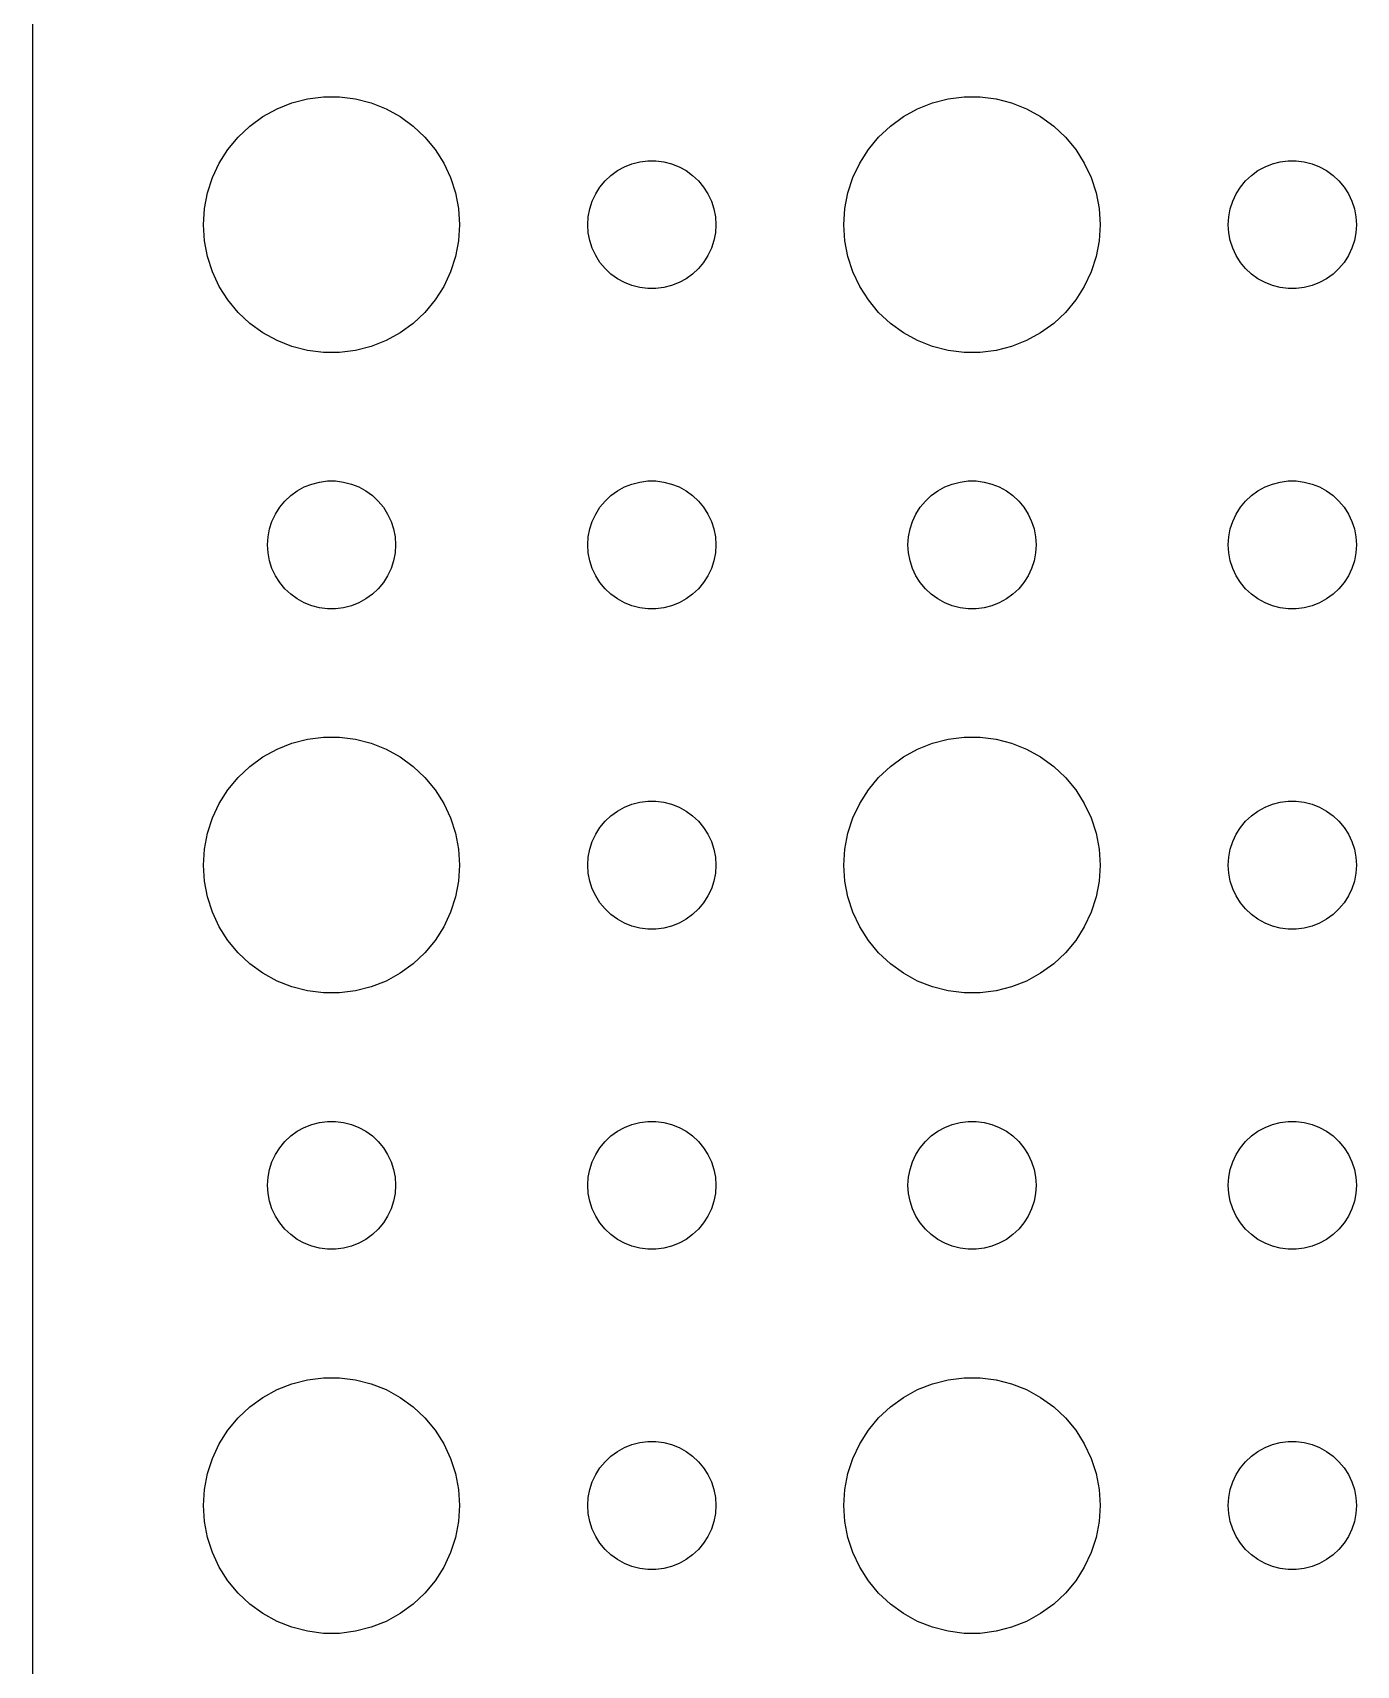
# Model space of a CAD drawing. Header units: metres. Extents: x -150 to 150, y -149 to 149.
# Drawn here: x -149.5 to -118.5, y -41.24 to -3 of the extents above; entities that cross this region are included whole.
import ezdxf

# ---------------------------------------------------------------- set-up
doc = ezdxf.new("R2010")
doc.units = ezdxf.units.M

msp = doc.modelspace()

# ---------------------------------------------------------------- linework, layer by layer
for p, q in [((-149.5, 144.5), (-149.5, -144.5)), ((-143.427, -4.64682), (-143.062, -4.55313)), ((-143.062, -4.55313), (-142.688, -4.50591)), ((-142.688, -4.50591), (-142.312, -4.50591)), ((-142.312, -4.50591), (-141.938, -4.55313)), ((-141.938, -4.55313), (-141.573, -4.64682)), ((-128.427, -4.64682), (-128.062, -4.55313)), ((-128.062, -4.55313), (-127.688, -4.50591)), ((-127.688, -4.50591), (-127.312, -4.50591)), ((-127.312, -4.50591), (-126.938, -4.55313)), ((-126.938, -4.55313), (-126.573, -4.64682)), ((-144.412, -5.18845), (-144.107, -4.96701)), ((-144.107, -4.96701), (-143.777, -4.78551)), ((-143.777, -4.78551), (-143.427, -4.64682)), ((-141.573, -4.64682), (-141.223, -4.78551)), ((-141.223, -4.78551), (-140.893, -4.96701)), ((-140.893, -4.96701), (-140.588, -5.18845)), ((-129.412, -5.18845), (-129.107, -4.96701)), ((-129.107, -4.96701), (-128.777, -4.78551)), ((-128.777, -4.78551), (-128.427, -4.64682)), ((-126.573, -4.64682), (-126.223, -4.78551)), ((-126.223, -4.78551), (-125.893, -4.96701)), ((-125.893, -4.96701), (-125.588, -5.18845)), ((-144.687, -5.44635), (-144.412, -5.18845)), ((-140.588, -5.18845), (-140.313, -5.44635)), ((-129.687, -5.44635), (-129.412, -5.18845)), ((-125.588, -5.18845), (-125.313, -5.44635)), ((-144.927, -5.73663), (-144.687, -5.44635)), ((-140.313, -5.44635), (-140.073, -5.73663)), ((-129.927, -5.73663), (-129.687, -5.44635)), ((-125.313, -5.44635), (-125.073, -5.73663)), ((-145.289, -6.39561), (-145.129, -6.05473)), ((-145.129, -6.05473), (-144.927, -5.73663)), ((-140.073, -5.73663), (-139.871, -6.05473)), ((-139.871, -6.05473), (-139.711, -6.39561)), ((-135.639, -6.14275), (-135.464, -6.07341)), ((-135.464, -6.07341), (-135.281, -6.02657)), ((-135.281, -6.02657), (-135.094, -6.00294)), ((-135.094, -6.00294), (-134.906, -6.00294)), ((-134.906, -6.00294), (-134.719, -6.02657)), ((-134.719, -6.02657), (-134.536, -6.07341)), ((-134.536, -6.07341), (-134.361, -6.14275)), ((-130.289, -6.39561), (-130.129, -6.05473)), ((-130.129, -6.05473), (-129.927, -5.73663)), ((-125.073, -5.73663), (-124.871, -6.05473)), ((-124.871, -6.05473), (-124.711, -6.39561)), ((-120.639, -6.14275), (-120.464, -6.07341)), ((-120.464, -6.07341), (-120.281, -6.02657)), ((-120.281, -6.02657), (-120.094, -6.00294)), ((-120.094, -6.00294), (-119.906, -6.00294)), ((-119.906, -6.00294), (-119.719, -6.02657)), ((-119.719, -6.02657), (-119.536, -6.07341)), ((-119.536, -6.07341), (-119.361, -6.14275)), ((-145.406, -6.75392), (-145.289, -6.39561)), ((-139.711, -6.39561), (-139.594, -6.75392)), ((-136.214, -6.61832), (-136.093, -6.47318)), ((-136.093, -6.47318), (-135.956, -6.34422)), ((-135.956, -6.34422), (-135.804, -6.23351)), ((-135.804, -6.23351), (-135.639, -6.14275)), ((-134.361, -6.14275), (-134.196, -6.23351)), ((-134.196, -6.23351), (-134.044, -6.34422)), ((-134.044, -6.34422), (-133.907, -6.47318)), ((-133.907, -6.47318), (-133.786, -6.61832)), ((-130.406, -6.75392), (-130.289, -6.39561)), ((-124.711, -6.39561), (-124.594, -6.75392)), ((-121.214, -6.61832), (-121.093, -6.47318)), ((-121.093, -6.47318), (-120.956, -6.34422)), ((-120.956, -6.34422), (-120.804, -6.23351)), ((-120.804, -6.23351), (-120.639, -6.14275)), ((-119.361, -6.14275), (-119.196, -6.23351)), ((-119.196, -6.23351), (-119.044, -6.34422)), ((-119.044, -6.34422), (-118.907, -6.47318)), ((-118.907, -6.47318), (-118.786, -6.61832)), ((-145.476, -7.12399), (-145.406, -6.75392)), ((-139.594, -6.75392), (-139.524, -7.12399)), ((-136.395, -6.9478), (-136.314, -6.77736)), ((-136.314, -6.77736), (-136.214, -6.61832)), ((-133.786, -6.61832), (-133.686, -6.77736)), ((-133.686, -6.77736), (-133.605, -6.9478)), ((-130.476, -7.12399), (-130.406, -6.75392)), ((-124.594, -6.75392), (-124.524, -7.12399)), ((-121.395, -6.9478), (-121.314, -6.77736)), ((-121.314, -6.77736), (-121.214, -6.61832)), ((-118.786, -6.61832), (-118.686, -6.77736)), ((-118.686, -6.77736), (-118.605, -6.9478)), ((-145.5, -7.5), (-145.476, -7.12399)), ((-139.524, -7.12399), (-139.5, -7.5)), ((-136.488, -7.312), (-136.453, -7.12695)), ((-136.453, -7.12695), (-136.395, -6.9478)), ((-133.605, -6.9478), (-133.547, -7.12695)), ((-133.547, -7.12695), (-133.512, -7.312)), ((-130.5, -7.5), (-130.476, -7.12399)), ((-124.524, -7.12399), (-124.5, -7.5)), ((-121.488, -7.312), (-121.453, -7.12695)), ((-121.453, -7.12695), (-121.395, -6.9478)), ((-118.605, -6.9478), (-118.547, -7.12695)), ((-118.547, -7.12695), (-118.512, -7.312)), ((-145.476, -7.87599), (-145.5, -7.5)), ((-139.5, -7.5), (-139.524, -7.87599)), ((-136.5, -7.5), (-136.488, -7.312)), ((-136.488, -7.68799), (-136.5, -7.5)), ((-133.512, -7.312), (-133.5, -7.5)), ((-133.5, -7.5), (-133.512, -7.68799)), ((-130.476, -7.87599), (-130.5, -7.5)), ((-124.5, -7.5), (-124.524, -7.87599)), ((-121.5, -7.5), (-121.488, -7.312)), ((-121.488, -7.68799), (-121.5, -7.5)), ((-118.512, -7.312), (-118.5, -7.5)), ((-118.5, -7.5), (-118.512, -7.68799)), ((-145.406, -8.24606), (-145.476, -7.87599)), ((-139.524, -7.87599), (-139.594, -8.24606)), ((-136.453, -7.87303), (-136.488, -7.68799)), ((-136.395, -8.05219), (-136.453, -7.87303)), ((-133.547, -7.87303), (-133.605, -8.05219)), ((-133.512, -7.68799), (-133.547, -7.87303)), ((-130.406, -8.24606), (-130.476, -7.87599)), ((-124.524, -7.87599), (-124.594, -8.24606)), ((-121.453, -7.87303), (-121.488, -7.68799)), ((-121.395, -8.05219), (-121.453, -7.87303)), ((-118.547, -7.87303), (-118.605, -8.05219)), ((-118.512, -7.68799), (-118.547, -7.87303)), ((-145.289, -8.60437), (-145.406, -8.24606)), ((-139.594, -8.24606), (-139.711, -8.60437)), ((-136.314, -8.22263), (-136.395, -8.05219)), ((-136.214, -8.38167), (-136.314, -8.22263)), ((-136.093, -8.52681), (-136.214, -8.38167)), ((-133.786, -8.38167), (-133.907, -8.52681)), ((-133.686, -8.22263), (-133.786, -8.38167)), ((-133.605, -8.05219), (-133.686, -8.22263)), ((-130.289, -8.60437), (-130.406, -8.24606)), ((-124.594, -8.24606), (-124.711, -8.60437)), ((-121.314, -8.22263), (-121.395, -8.05219)), ((-121.214, -8.38167), (-121.314, -8.22263)), ((-121.093, -8.52681), (-121.214, -8.38167)), ((-118.786, -8.38167), (-118.907, -8.52681)), ((-118.686, -8.22263), (-118.786, -8.38167)), ((-118.605, -8.05219), (-118.686, -8.22263)), ((-145.129, -8.94525), (-145.289, -8.60437)), ((-139.711, -8.60437), (-139.871, -8.94525)), ((-135.956, -8.65576), (-136.093, -8.52681)), ((-135.804, -8.76648), (-135.956, -8.65576)), ((-135.639, -8.85724), (-135.804, -8.76648)), ((-134.196, -8.76648), (-134.361, -8.85724)), ((-134.044, -8.65576), (-134.196, -8.76648)), ((-133.907, -8.52681), (-134.044, -8.65576)), ((-130.129, -8.94525), (-130.289, -8.60437)), ((-124.711, -8.60437), (-124.871, -8.94525)), ((-120.956, -8.65576), (-121.093, -8.52681)), ((-120.804, -8.76648), (-120.956, -8.65576)), ((-120.639, -8.85724), (-120.804, -8.76648)), ((-119.196, -8.76648), (-119.361, -8.85724)), ((-119.044, -8.65576), (-119.196, -8.76648)), ((-118.907, -8.52681), (-119.044, -8.65576)), ((-144.927, -9.26335), (-145.129, -8.94525)), ((-139.871, -8.94525), (-140.073, -9.26335)), ((-135.464, -8.92657), (-135.639, -8.85724)), ((-135.281, -8.97342), (-135.464, -8.92657)), ((-135.094, -8.99704), (-135.281, -8.97342)), ((-134.906, -8.99704), (-135.094, -8.99704)), ((-134.719, -8.97342), (-134.906, -8.99704)), ((-134.536, -8.92657), (-134.719, -8.97342)), ((-134.361, -8.85724), (-134.536, -8.92657)), ((-129.927, -9.26335), (-130.129, -8.94525)), ((-124.871, -8.94525), (-125.073, -9.26335)), ((-120.464, -8.92657), (-120.639, -8.85724)), ((-120.281, -8.97342), (-120.464, -8.92657)), ((-120.094, -8.99704), (-120.281, -8.97342)), ((-119.906, -8.99704), (-120.094, -8.99704)), ((-119.719, -8.97342), (-119.906, -8.99704)), ((-119.536, -8.92657), (-119.719, -8.97342)), ((-119.361, -8.85724), (-119.536, -8.92657)), ((-144.687, -9.55363), (-144.927, -9.26335)), ((-144.412, -9.81154), (-144.687, -9.55363)), ((-140.313, -9.55363), (-140.588, -9.81154)), ((-140.073, -9.26335), (-140.313, -9.55363)), ((-129.687, -9.55363), (-129.927, -9.26335)), ((-129.412, -9.81154), (-129.687, -9.55363)), ((-125.313, -9.55363), (-125.588, -9.81154)), ((-125.073, -9.26335), (-125.313, -9.55363)), ((-144.107, -10.033), (-144.412, -9.81154)), ((-140.588, -9.81154), (-140.893, -10.033)), ((-129.107, -10.033), (-129.412, -9.81154)), ((-125.588, -9.81154), (-125.893, -10.033)), ((-143.777, -10.2145), (-144.107, -10.033)), ((-143.427, -10.3532), (-143.777, -10.2145)), ((-141.223, -10.2145), (-141.573, -10.3532)), ((-140.893, -10.033), (-141.223, -10.2145)), ((-128.777, -10.2145), (-129.107, -10.033)), ((-128.427, -10.3532), (-128.777, -10.2145)), ((-126.223, -10.2145), (-126.573, -10.3532)), ((-125.893, -10.033), (-126.223, -10.2145)), ((-143.062, -10.4469), (-143.427, -10.3532)), ((-142.688, -10.4941), (-143.062, -10.4469)), ((-142.312, -10.4941), (-142.688, -10.4941)), ((-141.938, -10.4469), (-142.312, -10.4941)), ((-141.573, -10.3532), (-141.938, -10.4469)), ((-128.062, -10.4469), (-128.427, -10.3532)), ((-127.688, -10.4941), (-128.062, -10.4469)), ((-127.312, -10.4941), (-127.688, -10.4941)), ((-126.938, -10.4469), (-127.312, -10.4941)), ((-126.573, -10.3532), (-126.938, -10.4469)), ((-143.456, -13.8442), (-143.304, -13.7335)), ((-143.304, -13.7335), (-143.139, -13.6427)), ((-143.139, -13.6427), (-142.964, -13.5734)), ((-142.964, -13.5734), (-142.781, -13.5266)), ((-142.781, -13.5266), (-142.594, -13.5029)), ((-142.594, -13.5029), (-142.406, -13.5029)), ((-142.406, -13.5029), (-142.219, -13.5266)), ((-142.219, -13.5266), (-142.036, -13.5734)), ((-142.036, -13.5734), (-141.861, -13.6427)), ((-141.861, -13.6427), (-141.696, -13.7335)), ((-141.696, -13.7335), (-141.544, -13.8442)), ((-135.956, -13.8442), (-135.804, -13.7335)), ((-135.804, -13.7335), (-135.639, -13.6427)), ((-135.639, -13.6427), (-135.464, -13.5734)), ((-135.464, -13.5734), (-135.281, -13.5266)), ((-135.281, -13.5266), (-135.094, -13.5029)), ((-135.094, -13.5029), (-134.906, -13.5029)), ((-134.906, -13.5029), (-134.719, -13.5266)), ((-134.719, -13.5266), (-134.536, -13.5734)), ((-134.536, -13.5734), (-134.361, -13.6427)), ((-134.361, -13.6427), (-134.196, -13.7335)), ((-134.196, -13.7335), (-134.044, -13.8442)), ((-128.456, -13.8442), (-128.304, -13.7335)), ((-128.304, -13.7335), (-128.139, -13.6427)), ((-128.139, -13.6427), (-127.964, -13.5734)), ((-127.964, -13.5734), (-127.781, -13.5266)), ((-127.781, -13.5266), (-127.594, -13.5029)), ((-127.594, -13.5029), (-127.406, -13.5029)), ((-127.406, -13.5029), (-127.219, -13.5266)), ((-127.219, -13.5266), (-127.036, -13.5734)), ((-127.036, -13.5734), (-126.861, -13.6427)), ((-126.861, -13.6427), (-126.696, -13.7335)), ((-126.696, -13.7335), (-126.544, -13.8442)), ((-120.956, -13.8442), (-120.804, -13.7335)), ((-120.804, -13.7335), (-120.639, -13.6427)), ((-120.639, -13.6427), (-120.464, -13.5734)), ((-120.464, -13.5734), (-120.281, -13.5266)), ((-120.281, -13.5266), (-120.094, -13.5029)), ((-120.094, -13.5029), (-119.906, -13.5029)), ((-119.906, -13.5029), (-119.719, -13.5266)), ((-119.719, -13.5266), (-119.536, -13.5734)), ((-119.536, -13.5734), (-119.361, -13.6427)), ((-119.361, -13.6427), (-119.196, -13.7335)), ((-119.196, -13.7335), (-119.044, -13.8442)), ((-143.814, -14.2774), (-143.714, -14.1183)), ((-143.714, -14.1183), (-143.593, -13.9732)), ((-143.593, -13.9732), (-143.456, -13.8442)), ((-141.544, -13.8442), (-141.407, -13.9732)), ((-141.407, -13.9732), (-141.286, -14.1183)), ((-141.286, -14.1183), (-141.186, -14.2774)), ((-136.314, -14.2774), (-136.214, -14.1183)), ((-136.214, -14.1183), (-136.093, -13.9732)), ((-136.093, -13.9732), (-135.956, -13.8442)), ((-134.044, -13.8442), (-133.907, -13.9732)), ((-133.907, -13.9732), (-133.786, -14.1183)), ((-133.786, -14.1183), (-133.686, -14.2774)), ((-128.814, -14.2774), (-128.714, -14.1183)), ((-128.714, -14.1183), (-128.593, -13.9732)), ((-128.593, -13.9732), (-128.456, -13.8442)), ((-126.544, -13.8442), (-126.407, -13.9732)), ((-126.407, -13.9732), (-126.286, -14.1183)), ((-126.286, -14.1183), (-126.186, -14.2774)), ((-121.314, -14.2774), (-121.214, -14.1183)), ((-121.214, -14.1183), (-121.093, -13.9732)), ((-121.093, -13.9732), (-120.956, -13.8442)), ((-119.044, -13.8442), (-118.907, -13.9732)), ((-118.907, -13.9732), (-118.786, -14.1183)), ((-118.786, -14.1183), (-118.686, -14.2774)), ((-143.953, -14.627), (-143.895, -14.4478)), ((-143.895, -14.4478), (-143.814, -14.2774)), ((-141.186, -14.2774), (-141.105, -14.4478)), ((-141.105, -14.4478), (-141.047, -14.627)), ((-136.453, -14.627), (-136.395, -14.4478)), ((-136.395, -14.4478), (-136.314, -14.2774)), ((-133.686, -14.2774), (-133.605, -14.4478)), ((-133.605, -14.4478), (-133.547, -14.627)), ((-128.953, -14.627), (-128.895, -14.4478)), ((-128.895, -14.4478), (-128.814, -14.2774)), ((-126.186, -14.2774), (-126.105, -14.4478)), ((-126.105, -14.4478), (-126.047, -14.627)), ((-121.453, -14.627), (-121.395, -14.4478)), ((-121.395, -14.4478), (-121.314, -14.2774)), ((-118.686, -14.2774), (-118.605, -14.4478)), ((-118.605, -14.4478), (-118.547, -14.627)), ((-144, -15), (-143.988, -14.812)), ((-143.988, -14.812), (-143.953, -14.627)), ((-141.047, -14.627), (-141.012, -14.812)), ((-141.012, -14.812), (-141, -15)), ((-136.5, -15), (-136.488, -14.812)), ((-136.488, -14.812), (-136.453, -14.627)), ((-133.547, -14.627), (-133.512, -14.812)), ((-133.512, -14.812), (-133.5, -15)), ((-129, -15), (-128.988, -14.812)), ((-128.988, -14.812), (-128.953, -14.627)), ((-126.047, -14.627), (-126.012, -14.812)), ((-126.012, -14.812), (-126, -15)), ((-121.5, -15), (-121.488, -14.812)), ((-121.488, -14.812), (-121.453, -14.627)), ((-118.547, -14.627), (-118.512, -14.812)), ((-118.512, -14.812), (-118.5, -15)), ((-143.988, -15.188), (-144, -15)), ((-143.953, -15.373), (-143.988, -15.188)), ((-141.012, -15.188), (-141.047, -15.373)), ((-141, -15), (-141.012, -15.188)), ((-136.488, -15.188), (-136.5, -15)), ((-136.453, -15.373), (-136.488, -15.188)), ((-133.512, -15.188), (-133.547, -15.373)), ((-133.5, -15), (-133.512, -15.188)), ((-128.988, -15.188), (-129, -15)), ((-128.953, -15.373), (-128.988, -15.188)), ((-126.012, -15.188), (-126.047, -15.373)), ((-126, -15), (-126.012, -15.188)), ((-121.488, -15.188), (-121.5, -15)), ((-121.453, -15.373), (-121.488, -15.188)), ((-118.512, -15.188), (-118.547, -15.373)), ((-118.5, -15), (-118.512, -15.188)), ((-143.895, -15.5522), (-143.953, -15.373)), ((-143.814, -15.7226), (-143.895, -15.5522)), ((-141.105, -15.5522), (-141.186, -15.7226)), ((-141.047, -15.373), (-141.105, -15.5522)), ((-136.395, -15.5522), (-136.453, -15.373)), ((-136.314, -15.7226), (-136.395, -15.5522)), ((-133.605, -15.5522), (-133.686, -15.7226)), ((-133.547, -15.373), (-133.605, -15.5522)), ((-128.895, -15.5522), (-128.953, -15.373)), ((-128.814, -15.7226), (-128.895, -15.5522)), ((-126.105, -15.5522), (-126.186, -15.7226)), ((-126.047, -15.373), (-126.105, -15.5522)), ((-121.395, -15.5522), (-121.453, -15.373)), ((-121.314, -15.7226), (-121.395, -15.5522)), ((-118.605, -15.5522), (-118.686, -15.7226)), ((-118.547, -15.373), (-118.605, -15.5522)), ((-143.714, -15.8817), (-143.814, -15.7226)), ((-143.593, -16.0268), (-143.714, -15.8817)), ((-143.456, -16.1558), (-143.593, -16.0268)), ((-141.407, -16.0268), (-141.544, -16.1558)), ((-141.286, -15.8817), (-141.407, -16.0268)), ((-141.186, -15.7226), (-141.286, -15.8817)), ((-136.214, -15.8817), (-136.314, -15.7226)), ((-136.093, -16.0268), (-136.214, -15.8817)), ((-135.956, -16.1558), (-136.093, -16.0268)), ((-133.907, -16.0268), (-134.044, -16.1558)), ((-133.786, -15.8817), (-133.907, -16.0268)), ((-133.686, -15.7226), (-133.786, -15.8817)), ((-128.714, -15.8817), (-128.814, -15.7226)), ((-128.593, -16.0268), (-128.714, -15.8817)), ((-128.456, -16.1558), (-128.593, -16.0268)), ((-126.407, -16.0268), (-126.544, -16.1558)), ((-126.286, -15.8817), (-126.407, -16.0268)), ((-126.186, -15.7226), (-126.286, -15.8817)), ((-121.214, -15.8817), (-121.314, -15.7226)), ((-121.093, -16.0268), (-121.214, -15.8817)), ((-120.956, -16.1558), (-121.093, -16.0268)), ((-118.907, -16.0268), (-119.044, -16.1558)), ((-118.786, -15.8817), (-118.907, -16.0268)), ((-118.686, -15.7226), (-118.786, -15.8817)), ((-143.304, -16.2665), (-143.456, -16.1558)), ((-143.139, -16.3572), (-143.304, -16.2665)), ((-142.964, -16.4266), (-143.139, -16.3572)), ((-142.781, -16.4734), (-142.964, -16.4266)), ((-142.036, -16.4266), (-142.219, -16.4734)), ((-141.861, -16.3572), (-142.036, -16.4266)), ((-141.696, -16.2665), (-141.861, -16.3572)), ((-141.544, -16.1558), (-141.696, -16.2665)), ((-135.804, -16.2665), (-135.956, -16.1558)), ((-135.639, -16.3572), (-135.804, -16.2665)), ((-135.464, -16.4266), (-135.639, -16.3572)), ((-135.281, -16.4734), (-135.464, -16.4266)), ((-134.536, -16.4266), (-134.719, -16.4734)), ((-134.361, -16.3572), (-134.536, -16.4266)), ((-134.196, -16.2665), (-134.361, -16.3572)), ((-134.044, -16.1558), (-134.196, -16.2665)), ((-128.304, -16.2665), (-128.456, -16.1558)), ((-128.139, -16.3572), (-128.304, -16.2665)), ((-127.964, -16.4266), (-128.139, -16.3572)), ((-127.781, -16.4734), (-127.964, -16.4266)), ((-127.036, -16.4266), (-127.219, -16.4734)), ((-126.861, -16.3572), (-127.036, -16.4266)), ((-126.696, -16.2665), (-126.861, -16.3572)), ((-126.544, -16.1558), (-126.696, -16.2665)), ((-120.804, -16.2665), (-120.956, -16.1558)), ((-120.639, -16.3572), (-120.804, -16.2665)), ((-120.464, -16.4266), (-120.639, -16.3572)), ((-120.281, -16.4734), (-120.464, -16.4266)), ((-119.536, -16.4266), (-119.719, -16.4734)), ((-119.361, -16.3572), (-119.536, -16.4266)), ((-119.196, -16.2665), (-119.361, -16.3572)), ((-119.044, -16.1558), (-119.196, -16.2665)), ((-142.594, -16.497), (-142.781, -16.4734)), ((-142.406, -16.497), (-142.594, -16.497)), ((-142.219, -16.4734), (-142.406, -16.497)), ((-135.094, -16.497), (-135.281, -16.4734)), ((-134.906, -16.497), (-135.094, -16.497)), ((-134.719, -16.4734), (-134.906, -16.497)), ((-127.594, -16.497), (-127.781, -16.4734)), ((-127.406, -16.497), (-127.594, -16.497)), ((-127.219, -16.4734), (-127.406, -16.497)), ((-120.094, -16.497), (-120.281, -16.4734)), ((-119.906, -16.497), (-120.094, -16.497)), ((-119.719, -16.4734), (-119.906, -16.497)), ((-144.107, -19.967), (-143.777, -19.7855)), ((-143.777, -19.7855), (-143.427, -19.6468)), ((-143.427, -19.6468), (-143.062, -19.5531)), ((-143.062, -19.5531), (-142.688, -19.5059)), ((-142.688, -19.5059), (-142.312, -19.5059)), ((-142.312, -19.5059), (-141.938, -19.5531)), ((-141.938, -19.5531), (-141.573, -19.6468)), ((-141.573, -19.6468), (-141.223, -19.7855)), ((-141.223, -19.7855), (-140.893, -19.967)), ((-129.107, -19.967), (-128.777, -19.7855)), ((-128.777, -19.7855), (-128.427, -19.6468)), ((-128.427, -19.6468), (-128.062, -19.5531)), ((-128.062, -19.5531), (-127.688, -19.5059)), ((-127.688, -19.5059), (-127.312, -19.5059)), ((-127.312, -19.5059), (-126.938, -19.5531)), ((-126.938, -19.5531), (-126.573, -19.6468)), ((-126.573, -19.6468), (-126.223, -19.7855)), ((-126.223, -19.7855), (-125.893, -19.967)), ((-144.687, -20.4464), (-144.412, -20.1884)), ((-144.412, -20.1884), (-144.107, -19.967)), ((-140.893, -19.967), (-140.588, -20.1884)), ((-140.588, -20.1884), (-140.313, -20.4464)), ((-129.687, -20.4464), (-129.412, -20.1884)), ((-129.412, -20.1884), (-129.107, -19.967)), ((-125.893, -19.967), (-125.588, -20.1884)), ((-125.588, -20.1884), (-125.313, -20.4464)), ((-144.927, -20.7366), (-144.687, -20.4464)), ((-140.313, -20.4464), (-140.073, -20.7366)), ((-129.927, -20.7366), (-129.687, -20.4464)), ((-125.313, -20.4464), (-125.073, -20.7366)), ((-145.129, -21.0547), (-144.927, -20.7366)), ((-140.073, -20.7366), (-139.871, -21.0547)), ((-135.464, -21.0734), (-135.281, -21.0266)), ((-135.281, -21.0266), (-135.094, -21.003)), ((-135.094, -21.003), (-134.906, -21.003)), ((-134.906, -21.003), (-134.719, -21.0266)), ((-134.719, -21.0266), (-134.536, -21.0734)), ((-130.129, -21.0547), (-129.927, -20.7366)), ((-125.073, -20.7366), (-124.871, -21.0547)), ((-120.464, -21.0734), (-120.281, -21.0266)), ((-120.281, -21.0266), (-120.094, -21.003)), ((-120.094, -21.003), (-119.906, -21.003)), ((-119.906, -21.003), (-119.719, -21.0266)), ((-119.719, -21.0266), (-119.536, -21.0734)), ((-145.406, -21.7539), (-145.289, -21.3956)), ((-145.289, -21.3956), (-145.129, -21.0547)), ((-139.871, -21.0547), (-139.711, -21.3956)), ((-139.711, -21.3956), (-139.594, -21.7539)), ((-136.093, -21.4732), (-135.956, -21.3442)), ((-135.956, -21.3442), (-135.804, -21.2335)), ((-135.804, -21.2335), (-135.639, -21.1427)), ((-135.639, -21.1427), (-135.464, -21.0734)), ((-134.536, -21.0734), (-134.361, -21.1427)), ((-134.361, -21.1427), (-134.196, -21.2335)), ((-134.196, -21.2335), (-134.044, -21.3442)), ((-134.044, -21.3442), (-133.907, -21.4732)), ((-130.406, -21.7539), (-130.289, -21.3956)), ((-130.289, -21.3956), (-130.129, -21.0547)), ((-124.871, -21.0547), (-124.711, -21.3956)), ((-124.711, -21.3956), (-124.594, -21.7539)), ((-121.093, -21.4732), (-120.956, -21.3442)), ((-120.956, -21.3442), (-120.804, -21.2335)), ((-120.804, -21.2335), (-120.639, -21.1427)), ((-120.639, -21.1427), (-120.464, -21.0734)), ((-119.536, -21.0734), (-119.361, -21.1427)), ((-119.361, -21.1427), (-119.196, -21.2335)), ((-119.196, -21.2335), (-119.044, -21.3442)), ((-119.044, -21.3442), (-118.907, -21.4732)), ((-145.476, -22.124), (-145.406, -21.7539)), ((-139.594, -21.7539), (-139.524, -22.124)), ((-136.395, -21.9478), (-136.314, -21.7774)), ((-136.314, -21.7774), (-136.214, -21.6183)), ((-136.214, -21.6183), (-136.093, -21.4732)), ((-133.907, -21.4732), (-133.786, -21.6183)), ((-133.786, -21.6183), (-133.686, -21.7774)), ((-133.686, -21.7774), (-133.605, -21.9478)), ((-130.476, -22.124), (-130.406, -21.7539)), ((-124.594, -21.7539), (-124.524, -22.124)), ((-121.395, -21.9478), (-121.314, -21.7774)), ((-121.314, -21.7774), (-121.214, -21.6183)), ((-121.214, -21.6183), (-121.093, -21.4732)), ((-118.907, -21.4732), (-118.786, -21.6183)), ((-118.786, -21.6183), (-118.686, -21.7774)), ((-118.686, -21.7774), (-118.605, -21.9478)), ((-145.5, -22.5), (-145.476, -22.124)), ((-139.524, -22.124), (-139.5, -22.5)), ((-136.488, -22.312), (-136.453, -22.127)), ((-136.453, -22.127), (-136.395, -21.9478)), ((-133.605, -21.9478), (-133.547, -22.127)), ((-133.547, -22.127), (-133.512, -22.312)), ((-130.5, -22.5), (-130.476, -22.124)), ((-124.524, -22.124), (-124.5, -22.5)), ((-121.488, -22.312), (-121.453, -22.127)), ((-121.453, -22.127), (-121.395, -21.9478)), ((-118.605, -21.9478), (-118.547, -22.127)), ((-118.547, -22.127), (-118.512, -22.312)), ((-145.476, -22.876), (-145.5, -22.5)), ((-139.5, -22.5), (-139.524, -22.876)), ((-136.5, -22.5), (-136.488, -22.312)), ((-136.488, -22.688), (-136.5, -22.5)), ((-133.512, -22.312), (-133.5, -22.5)), ((-133.5, -22.5), (-133.512, -22.688)), ((-130.476, -22.876), (-130.5, -22.5)), ((-124.5, -22.5), (-124.524, -22.876)), ((-121.5, -22.5), (-121.488, -22.312)), ((-121.488, -22.688), (-121.5, -22.5)), ((-118.512, -22.312), (-118.5, -22.5)), ((-118.5, -22.5), (-118.512, -22.688)), ((-145.406, -23.2461), (-145.476, -22.876)), ((-139.524, -22.876), (-139.594, -23.2461)), ((-136.453, -22.873), (-136.488, -22.688)), ((-136.395, -23.0522), (-136.453, -22.873)), ((-133.547, -22.873), (-133.605, -23.0522)), ((-133.512, -22.688), (-133.547, -22.873)), ((-130.406, -23.2461), (-130.476, -22.876)), ((-124.524, -22.876), (-124.594, -23.2461)), ((-121.453, -22.873), (-121.488, -22.688)), ((-121.395, -23.0522), (-121.453, -22.873)), ((-118.547, -22.873), (-118.605, -23.0522)), ((-118.512, -22.688), (-118.547, -22.873)), ((-145.289, -23.6044), (-145.406, -23.2461)), ((-139.594, -23.2461), (-139.711, -23.6044)), ((-136.314, -23.2226), (-136.395, -23.0522)), ((-136.214, -23.3817), (-136.314, -23.2226)), ((-133.686, -23.2226), (-133.786, -23.3817)), ((-133.605, -23.0522), (-133.686, -23.2226)), ((-130.289, -23.6044), (-130.406, -23.2461)), ((-124.594, -23.2461), (-124.711, -23.6044)), ((-121.314, -23.2226), (-121.395, -23.0522)), ((-121.214, -23.3817), (-121.314, -23.2226)), ((-118.686, -23.2226), (-118.786, -23.3817)), ((-118.605, -23.0522), (-118.686, -23.2226)), ((-145.129, -23.9453), (-145.289, -23.6044)), ((-139.711, -23.6044), (-139.871, -23.9453)), ((-136.093, -23.5268), (-136.214, -23.3817)), ((-135.956, -23.6558), (-136.093, -23.5268)), ((-135.804, -23.7665), (-135.956, -23.6558)), ((-134.044, -23.6558), (-134.196, -23.7665)), ((-133.907, -23.5268), (-134.044, -23.6558)), ((-133.786, -23.3817), (-133.907, -23.5268)), ((-130.129, -23.9453), (-130.289, -23.6044)), ((-124.711, -23.6044), (-124.871, -23.9453)), ((-121.093, -23.5268), (-121.214, -23.3817)), ((-120.956, -23.6558), (-121.093, -23.5268)), ((-120.804, -23.7665), (-120.956, -23.6558)), ((-119.044, -23.6558), (-119.196, -23.7665)), ((-118.907, -23.5268), (-119.044, -23.6558)), ((-118.786, -23.3817), (-118.907, -23.5268)), ((-144.927, -24.2634), (-145.129, -23.9453)), ((-139.871, -23.9453), (-140.073, -24.2634)), ((-135.639, -23.8572), (-135.804, -23.7665)), ((-135.464, -23.9266), (-135.639, -23.8572)), ((-135.281, -23.9734), (-135.464, -23.9266)), ((-135.094, -23.997), (-135.281, -23.9734)), ((-134.906, -23.997), (-135.094, -23.997)), ((-134.719, -23.9734), (-134.906, -23.997)), ((-134.536, -23.9266), (-134.719, -23.9734)), ((-134.361, -23.8572), (-134.536, -23.9266)), ((-134.196, -23.7665), (-134.361, -23.8572)), ((-129.927, -24.2634), (-130.129, -23.9453)), ((-124.871, -23.9453), (-125.073, -24.2634)), ((-120.639, -23.8572), (-120.804, -23.7665)), ((-120.464, -23.9266), (-120.639, -23.8572)), ((-120.281, -23.9734), (-120.464, -23.9266)), ((-120.094, -23.997), (-120.281, -23.9734)), ((-119.906, -23.997), (-120.094, -23.997)), ((-119.719, -23.9734), (-119.906, -23.997)), ((-119.536, -23.9266), (-119.719, -23.9734)), ((-119.361, -23.8572), (-119.536, -23.9266)), ((-119.196, -23.7665), (-119.361, -23.8572)), ((-144.687, -24.5536), (-144.927, -24.2634)), ((-140.073, -24.2634), (-140.313, -24.5536)), ((-129.687, -24.5536), (-129.927, -24.2634)), ((-125.073, -24.2634), (-125.313, -24.5536)), ((-144.412, -24.8115), (-144.687, -24.5536)), ((-144.107, -25.033), (-144.412, -24.8115)), ((-140.588, -24.8115), (-140.893, -25.033)), ((-140.313, -24.5536), (-140.588, -24.8115)), ((-129.412, -24.8115), (-129.687, -24.5536)), ((-129.107, -25.033), (-129.412, -24.8115)), ((-125.588, -24.8115), (-125.893, -25.033)), ((-125.313, -24.5536), (-125.588, -24.8115)), ((-143.777, -25.2145), (-144.107, -25.033)), ((-143.427, -25.3532), (-143.777, -25.2145)), ((-141.223, -25.2145), (-141.573, -25.3532)), ((-140.893, -25.033), (-141.223, -25.2145)), ((-128.777, -25.2145), (-129.107, -25.033)), ((-128.427, -25.3532), (-128.777, -25.2145)), ((-126.223, -25.2145), (-126.573, -25.3532)), ((-125.893, -25.033), (-126.223, -25.2145)), ((-143.062, -25.4469), (-143.427, -25.3532)), ((-142.688, -25.4941), (-143.062, -25.4469)), ((-142.312, -25.4941), (-142.688, -25.4941)), ((-141.938, -25.4469), (-142.312, -25.4941)), ((-141.573, -25.3532), (-141.938, -25.4469)), ((-128.062, -25.4469), (-128.427, -25.3532)), ((-127.688, -25.4941), (-128.062, -25.4469)), ((-127.312, -25.4941), (-127.688, -25.4941)), ((-126.938, -25.4469), (-127.312, -25.4941)), ((-126.573, -25.3532), (-126.938, -25.4469)), ((-143.304, -28.7335), (-143.139, -28.6427)), ((-143.139, -28.6427), (-142.964, -28.5734)), ((-142.964, -28.5734), (-142.781, -28.5266)), ((-142.781, -28.5266), (-142.594, -28.503)), ((-142.594, -28.503), (-142.406, -28.503)), ((-142.406, -28.503), (-142.219, -28.5266)), ((-142.219, -28.5266), (-142.036, -28.5734)), ((-142.036, -28.5734), (-141.861, -28.6427)), ((-141.861, -28.6427), (-141.696, -28.7335)), ((-135.804, -28.7335), (-135.639, -28.6427)), ((-135.639, -28.6427), (-135.464, -28.5734)), ((-135.464, -28.5734), (-135.281, -28.5266)), ((-135.281, -28.5266), (-135.094, -28.503)), ((-135.094, -28.503), (-134.906, -28.503)), ((-134.906, -28.503), (-134.719, -28.5266)), ((-134.719, -28.5266), (-134.536, -28.5734)), ((-134.536, -28.5734), (-134.361, -28.6427)), ((-134.361, -28.6427), (-134.196, -28.7335)), ((-128.304, -28.7335), (-128.139, -28.6427)), ((-128.139, -28.6427), (-127.964, -28.5734)), ((-127.964, -28.5734), (-127.781, -28.5266)), ((-127.781, -28.5266), (-127.594, -28.503)), ((-127.594, -28.503), (-127.406, -28.503)), ((-127.406, -28.503), (-127.219, -28.5266)), ((-127.219, -28.5266), (-127.036, -28.5734)), ((-127.036, -28.5734), (-126.861, -28.6427)), ((-126.861, -28.6427), (-126.696, -28.7335)), ((-120.804, -28.7335), (-120.639, -28.6427)), ((-120.639, -28.6427), (-120.464, -28.5734)), ((-120.464, -28.5734), (-120.281, -28.5266)), ((-120.281, -28.5266), (-120.094, -28.503)), ((-120.094, -28.503), (-119.906, -28.503)), ((-119.906, -28.503), (-119.719, -28.5266)), ((-119.719, -28.5266), (-119.536, -28.5734)), ((-119.536, -28.5734), (-119.361, -28.6427)), ((-119.361, -28.6427), (-119.196, -28.7335)), ((-143.714, -29.1183), (-143.593, -28.9732)), ((-143.593, -28.9732), (-143.456, -28.8442)), ((-143.456, -28.8442), (-143.304, -28.7335)), ((-141.696, -28.7335), (-141.544, -28.8442)), ((-141.544, -28.8442), (-141.407, -28.9732)), ((-141.407, -28.9732), (-141.286, -29.1183)), ((-136.214, -29.1183), (-136.093, -28.9732)), ((-136.093, -28.9732), (-135.956, -28.8442)), ((-135.956, -28.8442), (-135.804, -28.7335)), ((-134.196, -28.7335), (-134.044, -28.8442)), ((-134.044, -28.8442), (-133.907, -28.9732)), ((-133.907, -28.9732), (-133.786, -29.1183)), ((-128.714, -29.1183), (-128.593, -28.9732)), ((-128.593, -28.9732), (-128.456, -28.8442)), ((-128.456, -28.8442), (-128.304, -28.7335)), ((-126.696, -28.7335), (-126.544, -28.8442)), ((-126.544, -28.8442), (-126.407, -28.9732)), ((-126.407, -28.9732), (-126.286, -29.1183)), ((-121.214, -29.1183), (-121.093, -28.9732)), ((-121.093, -28.9732), (-120.956, -28.8442)), ((-120.956, -28.8442), (-120.804, -28.7335)), ((-119.196, -28.7335), (-119.044, -28.8442)), ((-119.044, -28.8442), (-118.907, -28.9732)), ((-118.907, -28.9732), (-118.786, -29.1183)), ((-143.895, -29.4478), (-143.814, -29.2774)), ((-143.814, -29.2774), (-143.714, -29.1183)), ((-141.286, -29.1183), (-141.186, -29.2774)), ((-141.186, -29.2774), (-141.105, -29.4478)), ((-136.395, -29.4478), (-136.314, -29.2774)), ((-136.314, -29.2774), (-136.214, -29.1183)), ((-133.786, -29.1183), (-133.686, -29.2774)), ((-133.686, -29.2774), (-133.605, -29.4478)), ((-128.895, -29.4478), (-128.814, -29.2774)), ((-128.814, -29.2774), (-128.714, -29.1183)), ((-126.286, -29.1183), (-126.186, -29.2774)), ((-126.186, -29.2774), (-126.105, -29.4478)), ((-121.395, -29.4478), (-121.314, -29.2774)), ((-121.314, -29.2774), (-121.214, -29.1183)), ((-118.786, -29.1183), (-118.686, -29.2774)), ((-118.686, -29.2774), (-118.605, -29.4478)), ((-144, -30), (-143.988, -29.812)), ((-143.988, -29.812), (-143.953, -29.627)), ((-143.953, -29.627), (-143.895, -29.4478)), ((-141.105, -29.4478), (-141.047, -29.627)), ((-141.047, -29.627), (-141.012, -29.812)), ((-141.012, -29.812), (-141, -30)), ((-136.5, -30), (-136.488, -29.812)), ((-136.488, -29.812), (-136.453, -29.627)), ((-136.453, -29.627), (-136.395, -29.4478)), ((-133.605, -29.4478), (-133.547, -29.627)), ((-133.547, -29.627), (-133.512, -29.812)), ((-133.512, -29.812), (-133.5, -30)), ((-129, -30), (-128.988, -29.812)), ((-128.988, -29.812), (-128.953, -29.627)), ((-128.953, -29.627), (-128.895, -29.4478)), ((-126.105, -29.4478), (-126.047, -29.627)), ((-126.047, -29.627), (-126.012, -29.812)), ((-126.012, -29.812), (-126, -30)), ((-121.5, -30), (-121.488, -29.812)), ((-121.488, -29.812), (-121.453, -29.627)), ((-121.453, -29.627), (-121.395, -29.4478)), ((-118.605, -29.4478), (-118.547, -29.627)), ((-118.547, -29.627), (-118.512, -29.812)), ((-118.512, -29.812), (-118.5, -30)), ((-143.988, -30.188), (-144, -30)), ((-143.953, -30.373), (-143.988, -30.188)), ((-141.012, -30.188), (-141.047, -30.373)), ((-141, -30), (-141.012, -30.188)), ((-136.488, -30.188), (-136.5, -30)), ((-136.453, -30.373), (-136.488, -30.188)), ((-133.512, -30.188), (-133.547, -30.373)), ((-133.5, -30), (-133.512, -30.188)), ((-128.988, -30.188), (-129, -30)), ((-128.953, -30.373), (-128.988, -30.188)), ((-126.012, -30.188), (-126.047, -30.373)), ((-126, -30), (-126.012, -30.188)), ((-121.488, -30.188), (-121.5, -30)), ((-121.453, -30.373), (-121.488, -30.188)), ((-118.512, -30.188), (-118.547, -30.373)), ((-118.5, -30), (-118.512, -30.188)), ((-143.895, -30.5522), (-143.953, -30.373)), ((-143.814, -30.7226), (-143.895, -30.5522)), ((-141.105, -30.5522), (-141.186, -30.7226)), ((-141.047, -30.373), (-141.105, -30.5522)), ((-136.395, -30.5522), (-136.453, -30.373)), ((-136.314, -30.7226), (-136.395, -30.5522)), ((-133.605, -30.5522), (-133.686, -30.7226)), ((-133.547, -30.373), (-133.605, -30.5522)), ((-128.895, -30.5522), (-128.953, -30.373)), ((-128.814, -30.7226), (-128.895, -30.5522)), ((-126.105, -30.5522), (-126.186, -30.7226)), ((-126.047, -30.373), (-126.105, -30.5522)), ((-121.395, -30.5522), (-121.453, -30.373)), ((-121.314, -30.7226), (-121.395, -30.5522)), ((-118.605, -30.5522), (-118.686, -30.7226)), ((-118.547, -30.373), (-118.605, -30.5522)), ((-143.714, -30.8817), (-143.814, -30.7226)), ((-143.593, -31.0268), (-143.714, -30.8817)), ((-141.286, -30.8817), (-141.407, -31.0268)), ((-141.186, -30.7226), (-141.286, -30.8817)), ((-136.214, -30.8817), (-136.314, -30.7226)), ((-136.093, -31.0268), (-136.214, -30.8817)), ((-133.786, -30.8817), (-133.907, -31.0268)), ((-133.686, -30.7226), (-133.786, -30.8817)), ((-128.714, -30.8817), (-128.814, -30.7226)), ((-128.593, -31.0268), (-128.714, -30.8817)), ((-126.286, -30.8817), (-126.407, -31.0268)), ((-126.186, -30.7226), (-126.286, -30.8817)), ((-121.214, -30.8817), (-121.314, -30.7226)), ((-121.093, -31.0268), (-121.214, -30.8817)), ((-118.786, -30.8817), (-118.907, -31.0268)), ((-118.686, -30.7226), (-118.786, -30.8817)), ((-143.456, -31.1558), (-143.593, -31.0268)), ((-143.304, -31.2665), (-143.456, -31.1558)), ((-143.139, -31.3572), (-143.304, -31.2665)), ((-142.964, -31.4266), (-143.139, -31.3572)), ((-141.861, -31.3572), (-142.036, -31.4266)), ((-141.696, -31.2665), (-141.861, -31.3572)), ((-141.544, -31.1558), (-141.696, -31.2665)), ((-141.407, -31.0268), (-141.544, -31.1558)), ((-135.956, -31.1558), (-136.093, -31.0268)), ((-135.804, -31.2665), (-135.956, -31.1558)), ((-135.639, -31.3572), (-135.804, -31.2665)), ((-135.464, -31.4266), (-135.639, -31.3572)), ((-134.361, -31.3572), (-134.536, -31.4266)), ((-134.196, -31.2665), (-134.361, -31.3572)), ((-134.044, -31.1558), (-134.196, -31.2665)), ((-133.907, -31.0268), (-134.044, -31.1558)), ((-128.456, -31.1558), (-128.593, -31.0268)), ((-128.304, -31.2665), (-128.456, -31.1558)), ((-128.139, -31.3572), (-128.304, -31.2665)), ((-127.964, -31.4266), (-128.139, -31.3572)), ((-126.861, -31.3572), (-127.036, -31.4266)), ((-126.696, -31.2665), (-126.861, -31.3572)), ((-126.544, -31.1558), (-126.696, -31.2665)), ((-126.407, -31.0268), (-126.544, -31.1558)), ((-120.956, -31.1558), (-121.093, -31.0268)), ((-120.804, -31.2665), (-120.956, -31.1558)), ((-120.639, -31.3572), (-120.804, -31.2665)), ((-120.464, -31.4266), (-120.639, -31.3572)), ((-119.361, -31.3572), (-119.536, -31.4266)), ((-119.196, -31.2665), (-119.361, -31.3572)), ((-119.044, -31.1558), (-119.196, -31.2665)), ((-118.907, -31.0268), (-119.044, -31.1558)), ((-142.781, -31.4734), (-142.964, -31.4266)), ((-142.594, -31.497), (-142.781, -31.4734)), ((-142.406, -31.497), (-142.594, -31.497)), ((-142.219, -31.4734), (-142.406, -31.497)), ((-142.036, -31.4266), (-142.219, -31.4734)), ((-135.281, -31.4734), (-135.464, -31.4266)), ((-135.094, -31.497), (-135.281, -31.4734)), ((-134.906, -31.497), (-135.094, -31.497)), ((-134.719, -31.4734), (-134.906, -31.497)), ((-134.536, -31.4266), (-134.719, -31.4734)), ((-127.781, -31.4734), (-127.964, -31.4266)), ((-127.594, -31.497), (-127.781, -31.4734)), ((-127.406, -31.497), (-127.594, -31.497)), ((-127.219, -31.4734), (-127.406, -31.497)), ((-127.036, -31.4266), (-127.219, -31.4734)), ((-120.281, -31.4734), (-120.464, -31.4266)), ((-120.094, -31.497), (-120.281, -31.4734)), ((-119.906, -31.497), (-120.094, -31.497)), ((-119.719, -31.4734), (-119.906, -31.497)), ((-119.536, -31.4266), (-119.719, -31.4734)), ((-144.107, -34.967), (-143.777, -34.7855)), ((-143.777, -34.7855), (-143.427, -34.6468)), ((-143.427, -34.6468), (-143.062, -34.5531)), ((-143.062, -34.5531), (-142.688, -34.5059)), ((-142.688, -34.5059), (-142.312, -34.5059)), ((-142.312, -34.5059), (-141.938, -34.5531)), ((-141.938, -34.5531), (-141.573, -34.6468)), ((-141.573, -34.6468), (-141.223, -34.7855)), ((-141.223, -34.7855), (-140.893, -34.967)), ((-129.107, -34.967), (-128.777, -34.7855)), ((-128.777, -34.7855), (-128.427, -34.6468)), ((-128.427, -34.6468), (-128.062, -34.5531)), ((-128.062, -34.5531), (-127.688, -34.5059)), ((-127.688, -34.5059), (-127.312, -34.5059)), ((-127.312, -34.5059), (-126.938, -34.5531)), ((-126.938, -34.5531), (-126.573, -34.6468)), ((-126.573, -34.6468), (-126.223, -34.7855)), ((-126.223, -34.7855), (-125.893, -34.967)), ((-144.412, -35.1885), (-144.107, -34.967)), ((-140.893, -34.967), (-140.588, -35.1885)), ((-129.412, -35.1885), (-129.107, -34.967)), ((-125.893, -34.967), (-125.588, -35.1885)), ((-144.927, -35.7366), (-144.687, -35.4464)), ((-144.687, -35.4464), (-144.412, -35.1885)), ((-140.588, -35.1885), (-140.313, -35.4464)), ((-140.313, -35.4464), (-140.073, -35.7366)), ((-129.927, -35.7366), (-129.687, -35.4464)), ((-129.687, -35.4464), (-129.412, -35.1885)), ((-125.588, -35.1885), (-125.313, -35.4464)), ((-125.313, -35.4464), (-125.073, -35.7366)), ((-145.129, -36.0547), (-144.927, -35.7366)), ((-140.073, -35.7366), (-139.871, -36.0547)), ((-130.129, -36.0547), (-129.927, -35.7366)), ((-125.073, -35.7366), (-124.871, -36.0547)), ((-145.289, -36.3956), (-145.129, -36.0547)), ((-139.871, -36.0547), (-139.711, -36.3956)), ((-135.956, -36.3442), (-135.804, -36.2335)), ((-135.804, -36.2335), (-135.639, -36.1428)), ((-135.639, -36.1428), (-135.464, -36.0734)), ((-135.464, -36.0734), (-135.281, -36.0266)), ((-135.281, -36.0266), (-135.094, -36.003)), ((-135.094, -36.003), (-134.906, -36.003)), ((-134.906, -36.003), (-134.719, -36.0266)), ((-134.719, -36.0266), (-134.536, -36.0734)), ((-134.536, -36.0734), (-134.361, -36.1428)), ((-134.361, -36.1428), (-134.196, -36.2335)), ((-134.196, -36.2335), (-134.044, -36.3442)), ((-130.289, -36.3956), (-130.129, -36.0547)), ((-124.871, -36.0547), (-124.711, -36.3956)), ((-120.956, -36.3442), (-120.804, -36.2335)), ((-120.804, -36.2335), (-120.639, -36.1428)), ((-120.639, -36.1428), (-120.464, -36.0734)), ((-120.464, -36.0734), (-120.281, -36.0266)), ((-120.281, -36.0266), (-120.094, -36.003)), ((-120.094, -36.003), (-119.906, -36.003)), ((-119.906, -36.003), (-119.719, -36.0266)), ((-119.719, -36.0266), (-119.536, -36.0734)), ((-119.536, -36.0734), (-119.361, -36.1428)), ((-119.361, -36.1428), (-119.196, -36.2335)), ((-119.196, -36.2335), (-119.044, -36.3442)), ((-145.406, -36.7539), (-145.289, -36.3956)), ((-139.711, -36.3956), (-139.594, -36.7539)), ((-136.314, -36.7774), (-136.214, -36.6183)), ((-136.214, -36.6183), (-136.093, -36.4732)), ((-136.093, -36.4732), (-135.956, -36.3442)), ((-134.044, -36.3442), (-133.907, -36.4732)), ((-133.907, -36.4732), (-133.786, -36.6183)), ((-133.786, -36.6183), (-133.686, -36.7774)), ((-130.406, -36.7539), (-130.289, -36.3956)), ((-124.711, -36.3956), (-124.594, -36.7539)), ((-121.314, -36.7774), (-121.214, -36.6183)), ((-121.214, -36.6183), (-121.093, -36.4732)), ((-121.093, -36.4732), (-120.956, -36.3442)), ((-119.044, -36.3442), (-118.907, -36.4732)), ((-118.907, -36.4732), (-118.786, -36.6183)), ((-118.786, -36.6183), (-118.686, -36.7774)), ((-145.476, -37.124), (-145.406, -36.7539)), ((-139.594, -36.7539), (-139.524, -37.124)), ((-136.453, -37.127), (-136.395, -36.9478)), ((-136.395, -36.9478), (-136.314, -36.7774)), ((-133.686, -36.7774), (-133.605, -36.9478)), ((-133.605, -36.9478), (-133.547, -37.127)), ((-130.476, -37.124), (-130.406, -36.7539)), ((-124.594, -36.7539), (-124.524, -37.124)), ((-121.453, -37.127), (-121.395, -36.9478)), ((-121.395, -36.9478), (-121.314, -36.7774)), ((-118.686, -36.7774), (-118.605, -36.9478)), ((-118.605, -36.9478), (-118.547, -37.127)), ((-145.5, -37.5), (-145.476, -37.124)), ((-139.524, -37.124), (-139.5, -37.5)), ((-136.5, -37.5), (-136.488, -37.312)), ((-136.488, -37.312), (-136.453, -37.127)), ((-133.547, -37.127), (-133.512, -37.312)), ((-133.512, -37.312), (-133.5, -37.5)), ((-130.5, -37.5), (-130.476, -37.124)), ((-124.524, -37.124), (-124.5, -37.5)), ((-121.5, -37.5), (-121.488, -37.312)), ((-121.488, -37.312), (-121.453, -37.127)), ((-118.547, -37.127), (-118.512, -37.312)), ((-118.512, -37.312), (-118.5, -37.5)), ((-145.476, -37.876), (-145.5, -37.5)), ((-139.5, -37.5), (-139.524, -37.876)), ((-136.488, -37.688), (-136.5, -37.5)), ((-136.453, -37.873), (-136.488, -37.688)), ((-133.512, -37.688), (-133.547, -37.873)), ((-133.5, -37.5), (-133.512, -37.688)), ((-130.476, -37.876), (-130.5, -37.5)), ((-124.5, -37.5), (-124.524, -37.876)), ((-121.488, -37.688), (-121.5, -37.5)), ((-121.453, -37.873), (-121.488, -37.688)), ((-118.512, -37.688), (-118.547, -37.873)), ((-118.5, -37.5), (-118.512, -37.688)), ((-145.406, -38.2461), (-145.476, -37.876)), ((-139.524, -37.876), (-139.594, -38.2461)), ((-136.395, -38.0522), (-136.453, -37.873)), ((-136.314, -38.2226), (-136.395, -38.0522)), ((-136.214, -38.3817), (-136.314, -38.2226)), ((-133.686, -38.2226), (-133.786, -38.3817)), ((-133.605, -38.0522), (-133.686, -38.2226)), ((-133.547, -37.873), (-133.605, -38.0522)), ((-130.406, -38.2461), (-130.476, -37.876)), ((-124.524, -37.876), (-124.594, -38.2461)), ((-121.395, -38.0522), (-121.453, -37.873)), ((-121.314, -38.2226), (-121.395, -38.0522)), ((-121.214, -38.3817), (-121.314, -38.2226)), ((-118.686, -38.2226), (-118.786, -38.3817)), ((-118.605, -38.0522), (-118.686, -38.2226)), ((-118.547, -37.873), (-118.605, -38.0522)), ((-145.289, -38.6044), (-145.406, -38.2461)), ((-145.129, -38.9453), (-145.289, -38.6044)), ((-139.711, -38.6044), (-139.871, -38.9453)), ((-139.594, -38.2461), (-139.711, -38.6044)), ((-136.093, -38.5268), (-136.214, -38.3817)), ((-135.956, -38.6558), (-136.093, -38.5268)), ((-133.907, -38.5268), (-134.044, -38.6558)), ((-133.786, -38.3817), (-133.907, -38.5268)), ((-130.289, -38.6044), (-130.406, -38.2461)), ((-130.129, -38.9453), (-130.289, -38.6044)), ((-124.711, -38.6044), (-124.871, -38.9453)), ((-124.594, -38.2461), (-124.711, -38.6044)), ((-121.093, -38.5268), (-121.214, -38.3817)), ((-120.956, -38.6558), (-121.093, -38.5268)), ((-118.907, -38.5268), (-119.044, -38.6558)), ((-118.786, -38.3817), (-118.907, -38.5268)), ((-144.927, -39.2634), (-145.129, -38.9453)), ((-139.871, -38.9453), (-140.073, -39.2634)), ((-135.804, -38.7665), (-135.956, -38.6558)), ((-135.639, -38.8572), (-135.804, -38.7665)), ((-135.464, -38.9266), (-135.639, -38.8572)), ((-135.281, -38.9734), (-135.464, -38.9266)), ((-135.094, -38.997), (-135.281, -38.9734)), ((-134.906, -38.997), (-135.094, -38.997)), ((-134.719, -38.9734), (-134.906, -38.997)), ((-134.536, -38.9266), (-134.719, -38.9734)), ((-134.361, -38.8572), (-134.536, -38.9266)), ((-134.196, -38.7665), (-134.361, -38.8572)), ((-134.044, -38.6558), (-134.196, -38.7665)), ((-129.927, -39.2634), (-130.129, -38.9453)), ((-124.871, -38.9453), (-125.073, -39.2634)), ((-120.804, -38.7665), (-120.956, -38.6558)), ((-120.639, -38.8572), (-120.804, -38.7665)), ((-120.464, -38.9266), (-120.639, -38.8572)), ((-120.281, -38.9734), (-120.464, -38.9266)), ((-120.094, -38.997), (-120.281, -38.9734)), ((-119.906, -38.997), (-120.094, -38.997)), ((-119.719, -38.9734), (-119.906, -38.997)), ((-119.536, -38.9266), (-119.719, -38.9734)), ((-119.361, -38.8572), (-119.536, -38.9266)), ((-119.196, -38.7665), (-119.361, -38.8572)), ((-119.044, -38.6558), (-119.196, -38.7665)), ((-144.687, -39.5536), (-144.927, -39.2634)), ((-140.073, -39.2634), (-140.313, -39.5536)), ((-129.687, -39.5536), (-129.927, -39.2634)), ((-125.073, -39.2634), (-125.313, -39.5536)), ((-144.412, -39.8115), (-144.687, -39.5536)), ((-140.313, -39.5536), (-140.588, -39.8115)), ((-129.412, -39.8115), (-129.687, -39.5536)), ((-125.313, -39.5536), (-125.588, -39.8115)), ((-144.107, -40.033), (-144.412, -39.8115)), ((-143.777, -40.2145), (-144.107, -40.033)), ((-140.893, -40.033), (-141.223, -40.2145)), ((-140.588, -39.8115), (-140.893, -40.033)), ((-129.107, -40.033), (-129.412, -39.8115)), ((-128.777, -40.2145), (-129.107, -40.033)), ((-125.893, -40.033), (-126.223, -40.2145)), ((-125.588, -39.8115), (-125.893, -40.033)), ((-143.427, -40.3532), (-143.777, -40.2145)), ((-143.062, -40.4469), (-143.427, -40.3532)), ((-142.688, -40.4941), (-143.062, -40.4469)), ((-142.312, -40.4941), (-142.688, -40.4941)), ((-141.938, -40.4469), (-142.312, -40.4941)), ((-141.573, -40.3532), (-141.938, -40.4469)), ((-141.223, -40.2145), (-141.573, -40.3532)), ((-128.427, -40.3532), (-128.777, -40.2145)), ((-128.062, -40.4469), (-128.427, -40.3532)), ((-127.688, -40.4941), (-128.062, -40.4469)), ((-127.312, -40.4941), (-127.688, -40.4941)), ((-126.938, -40.4469), (-127.312, -40.4941)), ((-126.573, -40.3532), (-126.938, -40.4469)), ((-126.223, -40.2145), (-126.573, -40.3532))]:
    msp.add_line(p, q)

doc.saveas('drawing.dxf')
